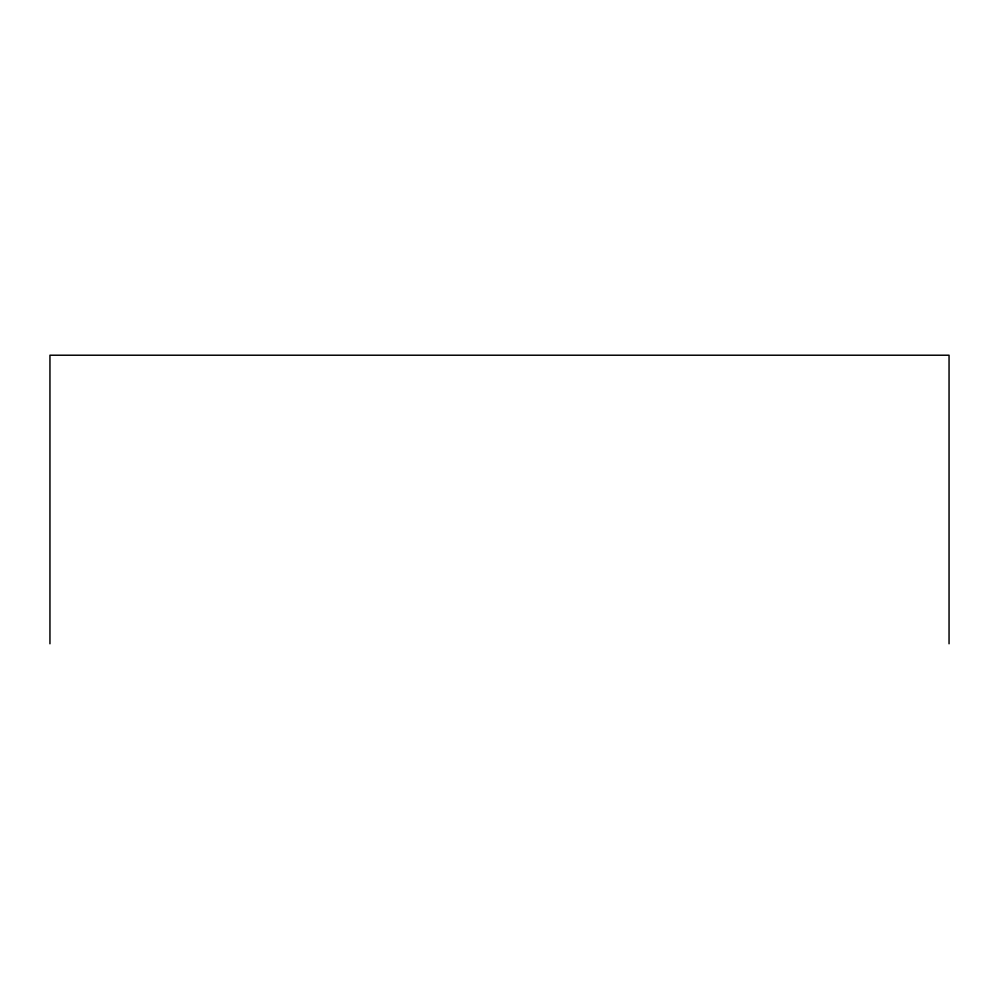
<?xml version="1.0" encoding="UTF-8"?>
<svg xmlns="http://www.w3.org/2000/svg" width="999" height="999" viewBox="0 0 999 999"><rect width="100%" height="100%" fill="white"/><g stroke="black" fill="none" stroke-linecap="round" stroke-linejoin="round"><path stroke-width="1.5" d="M949.05 643.781L949.05 355.219L49.95 355.219L49.95 643.781"/></g></svg>
